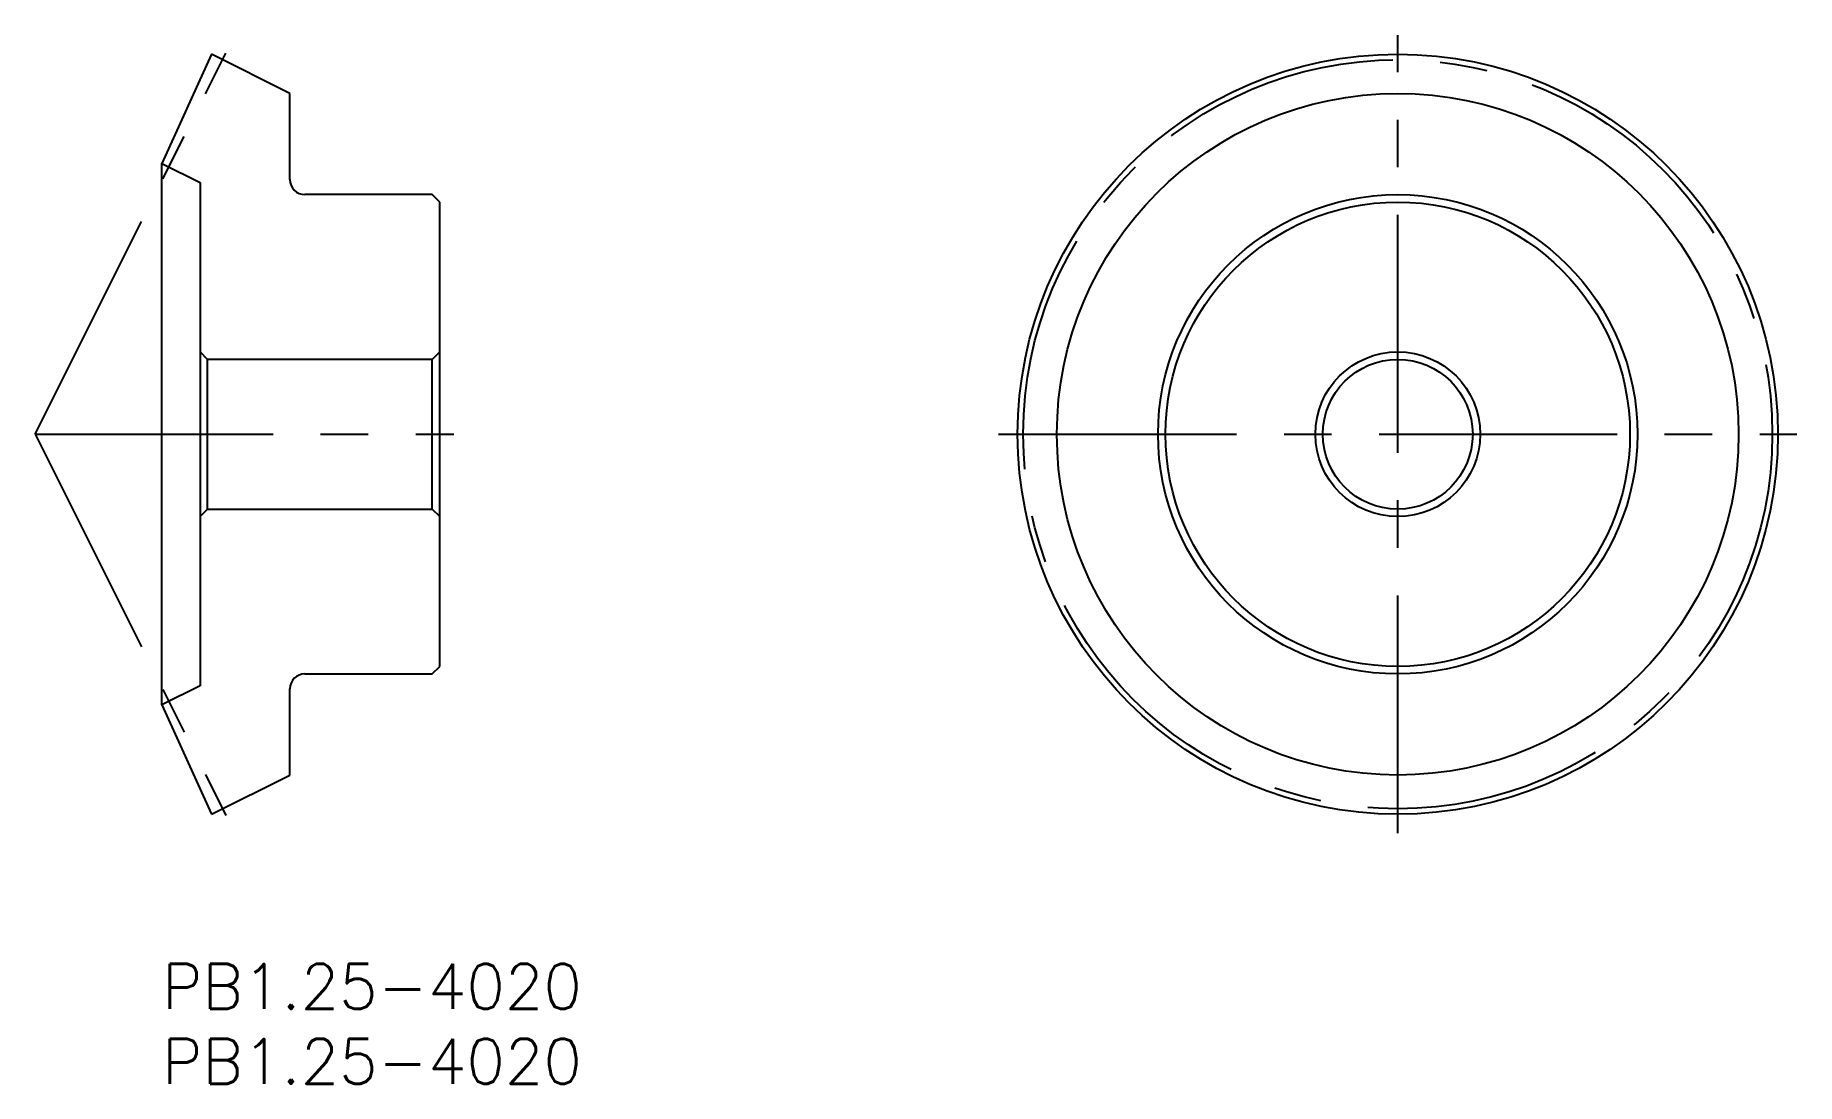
# Model space of a CAD drawing. Extents: x -8 to 109, y -8 to 62.
import ezdxf

# ---------------------------------------------------------------- set-up
doc = ezdxf.new("R2010")
doc.units = 0
doc.header["$LTSCALE"] = 0.5
doc.linetypes.add('CENTER', pattern=[50.8, 31.75, -6.35, 6.35, -6.35])
for name, color, linetype in [('MSM_CENTER', 1, 'CENTER'), ('MSM_CONTINUOUS', 7, 'CONTINUOUS'), ('MSM_PART_NUMBER', 7, 'CONTINUOUS')]:
    doc.layers.add(name, color=color, linetype=linetype)
doc.styles.get("Standard").update_dxf_attribs({"font": 'txt.shx', "height": 3, "bigfont": 'bigfont.shx'})

# ---------------------------------------------------------------- blocks, each defined once
blk = doc.blocks.new('*U17')
at = {"layer": 'MSM_PART_NUMBER'}
blk.add_text('PB1.25-4020', height=3, dxfattribs=at).set_placement((0, -3))
blk = doc.blocks.new('*U18')
at = {"layer": 'MSM_PART_NUMBER'}
blk.add_text('PB1.25-4020', height=3, dxfattribs=at).set_placement((0, -8))

msp = doc.modelspace()

# ---------------------------------------------------------------- linework, layer by layer
at = {"layer": 'MSM_CENTER'}
for p, q in [((82.48, 8.73), (82.48, 62)), ((-8.46, 35.36), (4.26, 60.81)), ((-8.46, 35.36), (19.47, 35.36)), ((-8.46, 35.36), (4.26, 9.92)), ((55.84, 35.36), (109.11, 35.36))]:
    msp.add_line(p, q, dxfattribs=at)
msp.add_circle((82.48, 35.36), 25, dxfattribs=at)
at = {"layer": 'MSM_CONTINUOUS'}
for p, q in [((3.31, 60.73), (0, 53.43)), ((8.54, 58.11), (3.31, 60.73)), ((8.54, 52.36), (8.54, 58.11)), ((0, 53.43), (2.54, 52.17)), ((0, 17.3), (0, 53.43)), ((2.54, 52.17), (2.54, 18.56)), ((18.04, 51.36), (9.54, 51.36)), ((18.54, 50.86), (18.04, 51.36)), ((18.54, 19.86), (18.54, 50.86)), ((3.04, 40.36), (2.54, 40.86)), ((18.04, 40.36), (3.04, 40.36)), ((3.04, 30.36), (3.04, 40.36)), ((18.54, 40.86), (18.04, 40.36)), ((18.04, 30.36), (18.04, 40.36)), ((2.54, 29.86), (3.04, 30.36)), ((3.04, 30.36), (18.04, 30.36)), ((18.04, 30.36), (18.54, 29.86)), ((9.54, 19.36), (18.04, 19.36)), ((18.04, 19.36), (18.54, 19.86)), ((2.54, 18.56), (0, 17.3)), ((8.54, 12.61), (8.54, 18.36)), ((0, 17.3), (3.31, 10)), ((3.31, 10), (8.54, 12.61))]:
    msp.add_line(p, q, dxfattribs=at)
for radius in [25.37, 22.75, 16, 15.5, 5.5, 5]:
    msp.add_circle((82.48, 35.36), radius, dxfattribs=at)
for centre, start, end in [((9.54, 52.36), 180, 270), ((9.54, 18.36), 90, 180)]:
    msp.add_arc(centre, 1, start, end, dxfattribs=at)

# ---------------------------------------------------------------- block references
for name in ['*U17', '*U18']:
    msp.add_blockref(name, (0, 0), dxfattribs=at)

doc.saveas('drawing.dxf')
